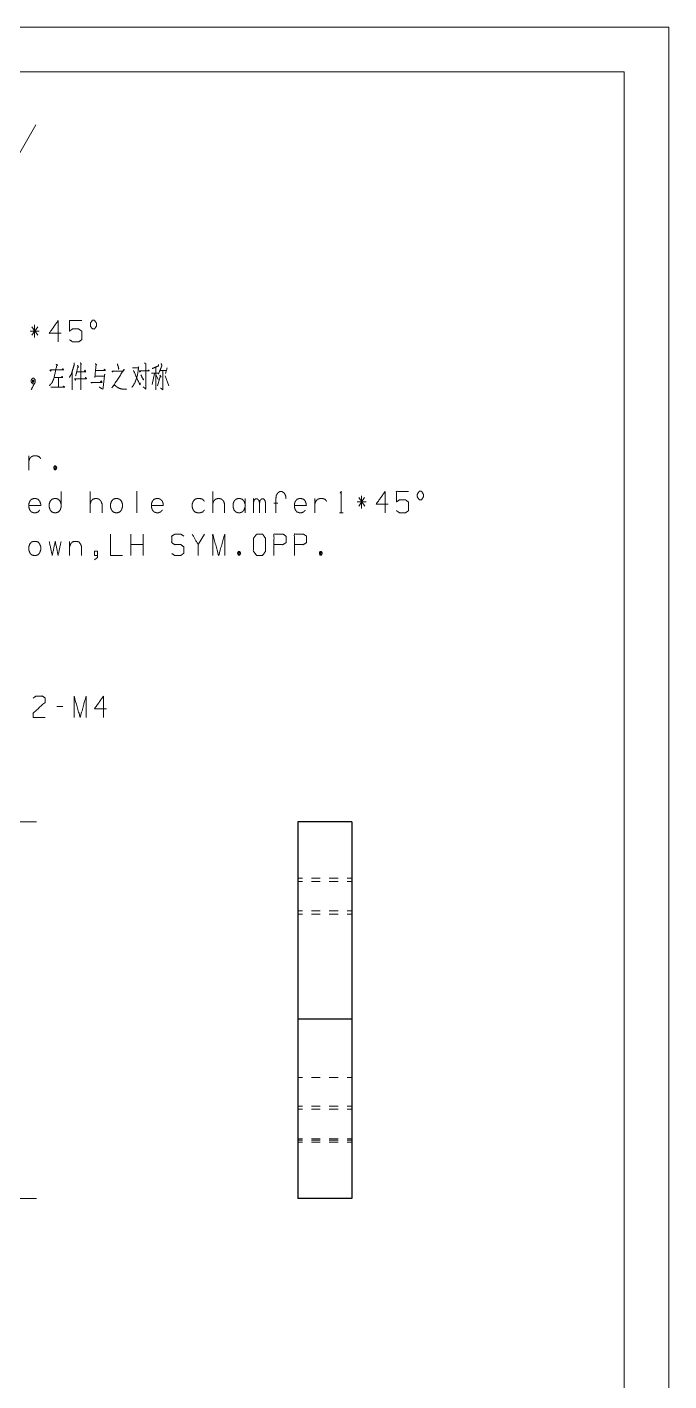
# Model space of a CAD drawing. Header units: millimetres. Extents: x 0 to 210, y 0 to 297.
# Drawn here: x 138.5 to 210, y 146.1 to 297 of the extents above; entities that cross this region are included whole.
import ezdxf

# ---------------------------------------------------------------- set-up
doc = ezdxf.new("R2010")
doc.units = ezdxf.units.MM
doc.layers.add('101', color=7, linetype='Continuous', true_color=0xffffff)

msp = doc.modelspace()

# ---------------------------------------------------------------- linework, layer by layer
at = {"layer": '101', "color": 133, "linetype": 'Continuous', "lineweight": 18}
for p, q in [((210, 297), (0, 297)), ((210, 0), (210, 297)), ((205, 292), (25, 292)), ((205, 5), (205, 292))]:
    msp.add_line(p, q, dxfattribs=at)
at = {"layer": '101', "color": 43, "linetype": 'Continuous', "lineweight": 18}
msp.add_line((134.86, 278.09), (139.47, 286.09), dxfattribs=at)
at = {"layer": '101', "color": 72, "linetype": 'Continuous', "lineweight": 18}
for p, q in [((139.85, 263.12), (138.84, 263.12)), ((139.02, 263.6), (139.69, 262.65)), ((139.67, 263.6), (139.02, 262.65)), ((139.33, 262.4), (139.33, 263.82)), ((143.53, 258.56), (143.53, 256.58)), ((150.24, 259.01), (150.91, 259.01)), ((152.36, 258.43), (153.12, 258.43)), ((152.69, 258.38), (152.43, 257.16)), ((152.83, 259.11), (152.83, 256.58)), ((152.87, 258.21), (153.08, 257.73)), ((153.35, 258.16), (153.03, 257.03)), ((153.26, 258.71), (154.04, 258.71)), ((153.28, 258.21), (153.42, 257.98)), ((153.86, 258.11), (154.27, 257.01)), ((154.11, 259.01), (153.93, 258.38)), ((138.68, 247.63), (138.68, 249.21)), ((141.54, 248.08), (141.7, 247.66)), ((145.51, 242.87), (145.51, 245.25)), ((150.73, 245.27), (150.73, 242.87)), ((159.17, 242.87), (159.17, 245.25)), ((175.44, 244.55), (176.11, 243.6)), ((176.09, 244.55), (175.44, 243.6)), ((175.76, 243.35), (175.76, 244.77)), ((162.77, 242.87), (162.77, 244.45)), ((163.72, 242.87), (163.72, 244.45)), ((166.42, 243.92), (166, 243.92)), ((170.55, 242.87), (170.55, 244.45)), ((176.27, 244.07), (175.26, 244.07)), ((173.29, 242.87), (173.71, 242.87)), ((150.06, 238.11), (150.06, 240.48)), ((151.41, 238.11), (151.41, 240.48)), ((158.24, 240.48), (157.56, 239.31)), ((143.23, 239.68), (143.23, 238.11)), ((151.41, 239.31), (150.06, 239.31)), ((162.03, 238.56), (162.19, 238.13)), ((171.13, 238.56), (171.29, 238.13)), ((142.46, 221.26), (141.79, 221.26))]:
    msp.add_line(p, q, dxfattribs=at)
at = {"layer": '101', "color": 22, "linetype": 'Continuous', "lineweight": 18}
for p, q in [((122.36, 208.43), (139.55, 208.43)), ((122.36, 166.43), (139.55, 166.43))]:
    msp.add_line(p, q, dxfattribs=at)
at = {"layer": '101', "color": 72, "linetype": 'Continuous', "lineweight": 25}
for p, q in [((168.66, 208.43), (168.66, 186.43)), ((174.66, 208.43), (168.66, 208.43)), ((174.66, 208.43), (174.66, 186.43)), ((168.66, 186.43), (168.66, 166.43)), ((174.66, 186.43), (168.66, 186.43)), ((174.66, 186.43), (174.66, 166.43)), ((174.66, 166.43), (168.66, 166.43))]:
    msp.add_line(p, q, dxfattribs=at)
at = {"layer": '101', "color": 53, "linetype": 'Continuous', "lineweight": 18}
for p, q in [((168.66, 202.13), (169.16, 202.13)), ((169.16, 201.78), (168.66, 201.78)), ((170.16, 202.13), (171.16, 202.13)), ((171.16, 201.78), (170.16, 201.78)), ((172.16, 202.13), (173.16, 202.13)), ((173.16, 201.78), (172.16, 201.78)), ((174.16, 202.13), (174.66, 202.13)), ((174.66, 201.78), (174.16, 201.78)), ((168.66, 198.48), (169.16, 198.48)), ((168.66, 198.13), (169.16, 198.13)), ((170.16, 198.48), (171.16, 198.48)), ((170.16, 198.13), (171.16, 198.13)), ((172.16, 198.48), (173.16, 198.48)), ((172.16, 198.13), (173.16, 198.13)), ((174.16, 198.48), (174.66, 198.48)), ((174.16, 198.13), (174.66, 198.13)), ((169.16, 179.93), (168.66, 179.93)), ((171.16, 179.93), (170.16, 179.93)), ((173.16, 179.93), (172.16, 179.93)), ((174.66, 179.93), (174.16, 179.93)), ((168.66, 176.73), (169.16, 176.73)), ((170.16, 176.73), (171.16, 176.73)), ((172.16, 176.73), (173.16, 176.73)), ((174.16, 176.73), (174.66, 176.73)), ((169.16, 176.38), (168.66, 176.38)), ((171.16, 176.38), (170.16, 176.38)), ((173.16, 176.38), (172.16, 176.38)), ((174.66, 176.38), (174.16, 176.38)), ((168.66, 173.08), (169.16, 173.08)), ((169.16, 172.93), (168.66, 172.93)), ((168.66, 172.73), (169.16, 172.73)), ((170.16, 173.08), (171.16, 173.08)), ((171.16, 172.93), (170.16, 172.93)), ((170.16, 172.73), (171.16, 172.73)), ((172.16, 173.08), (173.16, 173.08)), ((173.16, 172.93), (172.16, 172.93)), ((172.16, 172.73), (173.16, 172.73)), ((174.16, 173.08), (174.66, 173.08)), ((174.66, 172.93), (174.16, 172.93)), ((174.16, 172.73), (174.66, 172.73))]:
    msp.add_line(p, q, dxfattribs=at)
at = {"layer": '101', "color": 72, "linetype": 'Continuous', "lineweight": 18}
for points, knots in [([(142.3, 262.87), (140.96, 262.87), (141.96, 264.3), (141.96, 261.92)], [0, 0, 0.245868, 0.565294, 1, 1]), ([(143.22, 262.15), (143.55, 261.92), (144.24, 261.92), (144.58, 262.15), (144.58, 263.1), (144.24, 263.35), (143.55, 263.35), (143.22, 263.12), (143.22, 264.3), (144.58, 264.3)], [0, 0, 0.062228, 0.168343, 0.230571, 0.376815, 0.441266, 0.547381, 0.609609, 0.79049, 1, 1]), ([(145.77, 263.35), (146, 263.35), (146.22, 263.67), (146.22, 264), (146, 264.32), (145.77, 264.32), (145.54, 264), (145.54, 263.67), (145.77, 263.35)], [0, 0, 0.085681, 0.230397, 0.35158, 0.496296, 0.581977, 0.730397, 0.85158, 1, 1]), ([(143.73, 259.58), (143.76, 259.41), (143.52, 258.63), (143.43, 258.33), (143.32, 258.16), (143.2, 257.93)], [0, 0, 0.10108, 0.561691, 0.738768, 0.854621, 1, 1]), ([(144.42, 259.58), (144.56, 259.41), (144.49, 259.48), (144.49, 256.58)], [0, 0, 0.069696, 0.101623, 1, 1]), ([(151.58, 259.56), (151.72, 259.46), (151.72, 256.66), (151.42, 256.91)], [0, 0, 0.051482, 0.883808, 1, 1]), ([(141.72, 259.41), (141.88, 259.28), (141.82, 259.38), (141.47, 257.83), (141.26, 257.33), (140.97, 257.03)], [0, 0, 0.070723, 0.11029, 0.666028, 0.855885, 1, 1]), ([(141.2, 258.78), (141.12, 258.66), (141.01, 258.78), (142.58, 258.78), (142.46, 258.93), (142.37, 258.78)], [0, 0, 0.067777, 0.140353, 0.836827, 0.922918, 1, 1]), ([(141.59, 257.93), (142.46, 257.93), (142.39, 258.08), (142.28, 257.93), (141.98, 257.93), (141.98, 256.86), (141.13, 256.86), (142.71, 256.86), (142.55, 256.98), (142.46, 256.86)], [0, 0, 0.161342, 0.192234, 0.226457, 0.282433, 0.482694, 0.640743, 0.933793, 0.971482, 1, 1]), ([(144.1, 259.33), (144.22, 259.06), (144.15, 259.16), (143.9, 258.11)], [0, 0, 0.200661, 0.282158, 1, 1]), ([(144.03, 258.58), (145.02, 258.58), (144.95, 258.76), (144.86, 258.58)], [0, 0, 0.720073, 0.857377, 1, 1]), ([(146.09, 259.48), (146.25, 259.36), (146.18, 259.38), (146.04, 257.96), (146.06, 258.08), (147.12, 258.08), (147.14, 258.33), (146.94, 256.63), (146.52, 256.88)], [0, 0, 0.037813, 0.051828, 0.319485, 0.343081, 0.541303, 0.588146, 0.907967, 1, 1]), ([(146.15, 258.71), (147.22, 258.71), (147.12, 258.88), (147.05, 258.76)], [0, 0, 0.755869, 0.899323, 1, 1]), ([(148.09, 258.66), (148, 258.53), (147.96, 258.66), (149.24, 258.66), (149.31, 258.86), (148.19, 257.13), (147.91, 256.78), (148.21, 257.13), (148.46, 256.91), (148.81, 256.71), (149.22, 256.63), (149.55, 256.66)], [0, 0, 0.0246, 0.045474, 0.249975, 0.284064, 0.614003, 0.686314, 0.760443, 0.814187, 0.879455, 0.945885, 1, 1]), ([(148.55, 259.46), (148.71, 258.93), (148.72, 258.98), (148.65, 258.86)], [0, 0, 0.73613, 0.807297, 1, 1]), ([(150.93, 259.16), (150.8, 258.28), (150.77, 258.16), (150.7, 257.96), (150.65, 257.73), (150.56, 257.53), (150.49, 257.33), (150.4, 257.21), (150.31, 257.03), (150.17, 256.86)], [0, 0, 0.358969, 0.411733, 0.497897, 0.591805, 0.68062, 0.766791, 0.828974, 0.908608, 1, 1]), ([(150.35, 258.71), (151.07, 257.11), (151.09, 257.33)], [0, 0, 0.886138, 1, 1]), ([(151.14, 258.66), (151.05, 258.53), (151.02, 258.68), (152.1, 258.68), (152.01, 258.78), (151.94, 258.66)], [0, 0, 0.092084, 0.184789, 0.833346, 0.913616, 1, 1]), ([(151.18, 258.23), (151.44, 257.68), (151.49, 257.76)], [0, 0, 0.869244, 1, 1]), ([(153.12, 259.38), (153.12, 259.23), (152.43, 258.93)], [0, 0, 0.166345, 1, 1]), ([(153.42, 259.51), (153.51, 259.26), (153.12, 258.31)], [0, 0, 0.205279, 1, 1]), ([(153.63, 258.71), (153.63, 256.56), (153.35, 256.76)], [0, 0, 0.861249, 1, 1]), ([(139.25, 257.23), (139.1, 257.23), (138.95, 257.43), (138.95, 257.66), (139.1, 257.86), (139.25, 257.86), (139.4, 257.66), (139.4, 257.43), (138.95, 256.58)], [0, 0, 0.057345, 0.160981, 0.252233, 0.355875, 0.413221, 0.516866, 0.608117, 1, 1]), ([(139.25, 257.43), (139.25, 257.66), (139.1, 257.66)], [0, 0, 0.614087, 1, 1]), ([(139.1, 257.43), (139.25, 257.43), (139.1, 257.66), (139.1, 257.43)], [0, 0, 0.223681, 0.644065, 1, 1]), ([(143.9, 257.81), (143.87, 257.63), (143.78, 257.81), (145.11, 257.81), (145.02, 257.96), (144.98, 257.83)], [0, 0, 0.089077, 0.186894, 0.84831, 0.935179, 1, 1]), ([(145.77, 257.38), (145.69, 257.33), (145.6, 257.38), (146.84, 257.38), (146.75, 257.58), (146.64, 257.41)], [0, 0, 0.054486, 0.108972, 0.772869, 0.890202, 1, 1]), ([(138.68, 248.61), (138.79, 248.91), (138.98, 249.13), (139.23, 249.21), (139.56, 249.21), (139.81, 249.13), (140.01, 248.91)], [0, 0, 0.180186, 0.348583, 0.495005, 0.68518, 0.831607, 1, 1]), ([(141.54, 247.66), (141.7, 247.66), (141.79, 247.88), (141.7, 248.08), (141.54, 248.08), (141.45, 247.88), (141.54, 247.66), (141.7, 248.08)], [0, 0, 0.093976, 0.236787, 0.365958, 0.459933, 0.589104, 0.731915, 1, 1]), ([(142.28, 245.25), (142.28, 243.5), (142.18, 243.17), (141.98, 242.95), (141.73, 242.87), (141.5, 242.87), (141.26, 242.95), (141.06, 243.17), (140.96, 243.5), (140.96, 243.85), (141.06, 244.15), (141.26, 244.37), (141.5, 244.45), (141.73, 244.45), (141.98, 244.37), (142.18, 244.15), (142.28, 243.85)], [0, 0, 0.286729, 0.342738, 0.39146, 0.433825, 0.471472, 0.513838, 0.562559, 0.618569, 0.675916, 0.728049, 0.77677, 0.819135, 0.856782, 0.899146, 0.947867, 1, 1]), ([(166.21, 242.87), (166.21, 244.45), (166.26, 244.8), (166.42, 245.07), (166.63, 245.22), (166.9, 245.22), (167.13, 245.07), (167.29, 244.8), (167.34, 244.45)], [0, 0, 0.423648, 0.518871, 0.604326, 0.674201, 0.745514, 0.819322, 0.904778, 1, 1]), ([(173.36, 245.05), (173.5, 245.25), (173.5, 242.87)], [0, 0, 0.093493, 1, 1]), ([(178.72, 243.82), (177.38, 243.82), (178.39, 245.25), (178.39, 242.87)], [0, 0, 0.245868, 0.565295, 1, 1]), ([(179.64, 243.1), (179.97, 242.87), (180.66, 242.87), (181, 243.1), (181, 244.05), (180.66, 244.3), (179.97, 244.3), (179.64, 244.07), (179.64, 245.25), (181, 245.25)], [0, 0, 0.062229, 0.168345, 0.230571, 0.376815, 0.441265, 0.54738, 0.609609, 0.79049, 1, 1]), ([(182.2, 244.3), (182.43, 244.3), (182.64, 244.62), (182.64, 244.95), (182.43, 245.27), (182.2, 245.27), (181.97, 244.95), (181.97, 244.62), (182.2, 244.3)], [0, 0, 0.085681, 0.230397, 0.35158, 0.496296, 0.581977, 0.730397, 0.85158, 1, 1]), ([(139.9, 243.17), (139.71, 242.95), (139.46, 242.87), (139.23, 242.87), (138.98, 242.95), (138.79, 243.17), (138.68, 243.5), (138.68, 243.85), (138.79, 244.15), (138.98, 244.37), (139.23, 244.45), (139.46, 244.45), (139.71, 244.37), (139.9, 244.15), (140.01, 243.85), (140.01, 243.67), (138.68, 243.67)], [0, 0, 0.053946, 0.100857, 0.142542, 0.189451, 0.243398, 0.305416, 0.368915, 0.426639, 0.480587, 0.527495, 0.56918, 0.616089, 0.670036, 0.72776, 0.759508, 1, 1]), ([(145.51, 243.85), (145.62, 244.15), (145.81, 244.37), (146.06, 244.45), (146.29, 244.45), (146.53, 244.37), (146.73, 244.15), (146.84, 243.85), (146.84, 242.87)], [0, 0, 0.107748, 0.208447, 0.296006, 0.373819, 0.461377, 0.562077, 0.669826, 1, 1]), ([(147.89, 243.17), (148.09, 242.95), (148.33, 242.87), (148.56, 242.87), (148.81, 242.95), (149.01, 243.17), (149.11, 243.5), (149.11, 243.85), (149.01, 244.15), (148.81, 244.37), (148.56, 244.45), (148.33, 244.45), (148.09, 244.37), (147.89, 244.15), (147.79, 243.85), (147.79, 243.5), (147.89, 243.17)], [0, 0, 0.063224, 0.118199, 0.167052, 0.222027, 0.285251, 0.357933, 0.432351, 0.500001, 0.563225, 0.618199, 0.667052, 0.722026, 0.78525, 0.8529, 0.927318, 1, 1]), ([(153.56, 243.17), (153.36, 242.95), (153.12, 242.87), (152.89, 242.87), (152.64, 242.95), (152.45, 243.17), (152.34, 243.5), (152.34, 243.85), (152.45, 244.15), (152.64, 244.37), (152.89, 244.45), (153.12, 244.45), (153.36, 244.37), (153.56, 244.15), (153.66, 243.85), (153.66, 243.67), (152.34, 243.67)], [0, 0, 0.053948, 0.100856, 0.142542, 0.189452, 0.243398, 0.305416, 0.368915, 0.426639, 0.480586, 0.527495, 0.56918, 0.616088, 0.670036, 0.72776, 0.759508, 1, 1]), ([(158.24, 243.17), (158.04, 242.95), (157.79, 242.87), (157.44, 242.87), (157.19, 242.95), (157, 243.17), (156.89, 243.5), (156.89, 243.85), (157, 244.15), (157.19, 244.37), (157.44, 244.45), (157.79, 244.45), (158.04, 244.37), (158.24, 244.15)], [0, 0, 0.075459, 0.141072, 0.230777, 0.29639, 0.371849, 0.458595, 0.547413, 0.628154, 0.703613, 0.769224, 0.85893, 0.924541, 1, 1]), ([(159.17, 243.85), (159.27, 244.15), (159.47, 244.37), (159.72, 244.45), (159.95, 244.45), (160.19, 244.37), (160.39, 244.15), (160.49, 243.85), (160.49, 242.87)], [0, 0, 0.107749, 0.208449, 0.296007, 0.373818, 0.461376, 0.562076, 0.669825, 1, 1]), ([(162.77, 243.85), (162.66, 244.15), (162.47, 244.37), (162.22, 244.45), (161.99, 244.45), (161.75, 244.37), (161.55, 244.15), (161.44, 243.85), (161.44, 243.5), (161.55, 243.17), (161.75, 242.95), (161.99, 242.87), (162.22, 242.87), (162.47, 242.95), (162.66, 243.17), (162.77, 243.5)], [0, 0, 0.07309, 0.141395, 0.200791, 0.253572, 0.312966, 0.381273, 0.454362, 0.534764, 0.613289, 0.681596, 0.740991, 0.793772, 0.853169, 0.921475, 1, 1]), ([(163.72, 243.97), (163.77, 244.25), (163.95, 244.42), (164.15, 244.42), (164.32, 244.25), (164.39, 243.97), (164.39, 242.87)], [0, 0, 0.118879, 0.224456, 0.306984, 0.412558, 0.533084, 1, 1]), ([(164.39, 243.97), (164.45, 244.25), (164.62, 244.42), (164.83, 244.42), (164.99, 244.25), (165.06, 243.97), (165.06, 242.87)], [0, 0, 0.118605, 0.223939, 0.313761, 0.413912, 0.53416, 1, 1]), ([(169.49, 243.17), (169.3, 242.95), (169.05, 242.87), (168.82, 242.87), (168.57, 242.95), (168.38, 243.17), (168.27, 243.5), (168.27, 243.85), (168.38, 244.15), (168.57, 244.37), (168.82, 244.45), (169.05, 244.45), (169.3, 244.37), (169.49, 244.15), (169.6, 243.85), (169.6, 243.67), (168.27, 243.67)], [0, 0, 0.053947, 0.100856, 0.142543, 0.189452, 0.243399, 0.305416, 0.368915, 0.426639, 0.480586, 0.527494, 0.569181, 0.616089, 0.670036, 0.727761, 0.759508, 1, 1]), ([(170.55, 243.85), (170.66, 244.15), (170.85, 244.37), (171.1, 244.45), (171.43, 244.45), (171.68, 244.37), (171.88, 244.15)], [0, 0, 0.180187, 0.348583, 0.495006, 0.685181, 0.831603, 1, 1]), ([(147.79, 240.48), (147.79, 238.11), (149.13, 238.11)], [0, 0, 0.638734, 1, 1]), ([(154.6, 238.33), (154.93, 238.11), (155.62, 238.11), (155.96, 238.36), (155.96, 239.06), (155.62, 239.31), (154.95, 239.31), (154.6, 239.53), (154.6, 240.26), (154.95, 240.48), (155.62, 240.48), (155.96, 240.26)], [0, 0, 0.068036, 0.184054, 0.25452, 0.372334, 0.4428, 0.555844, 0.62637, 0.748394, 0.81892, 0.931964, 1, 1]), ([(157.56, 238.11), (157.56, 239.31), (156.89, 240.48)], [0, 0, 0.469961, 1, 1]), ([(159.17, 238.11), (159.17, 240.48), (159.84, 238.11), (160.51, 240.48), (160.51, 238.11)], [0, 0, 0.245192, 0.5, 0.754808, 1, 1]), ([(164.06, 238.11), (164.73, 238.11), (165.06, 238.58), (165.06, 240.01), (164.73, 240.48), (164.06, 240.48), (163.7, 240.01), (163.7, 238.58), (164.06, 238.11)], [0, 0, 0.102684, 0.19162, 0.409476, 0.498413, 0.601097, 0.69162, 0.909476, 1, 1]), ([(166, 238.11), (166, 240.48), (167.01, 240.48), (167.34, 240.26), (167.34, 239.53), (166.99, 239.31), (166, 239.31)], [0, 0, 0.401147, 0.571313, 0.639589, 0.762044, 0.832819, 1, 1]), ([(168.27, 238.11), (168.27, 240.48), (169.28, 240.48), (169.62, 240.26), (169.62, 239.53), (169.26, 239.31), (168.27, 239.31)], [0, 0, 0.401147, 0.571313, 0.639589, 0.762044, 0.832819, 1, 1]), ([(138.79, 238.41), (138.98, 238.18), (139.23, 238.11), (139.46, 238.11), (139.71, 238.18), (139.9, 238.41), (140.01, 238.73), (140.01, 239.08), (139.9, 239.38), (139.71, 239.61), (139.46, 239.68), (139.23, 239.68), (138.98, 239.61), (138.79, 239.38), (138.68, 239.08), (138.68, 238.73), (138.79, 238.41)], [0, 0, 0.063224, 0.118199, 0.167052, 0.222029, 0.285252, 0.357933, 0.432351, 0.500001, 0.563224, 0.6182, 0.667053, 0.722026, 0.78525, 0.852901, 0.927318, 1, 1]), ([(140.96, 239.68), (141.29, 238.11), (141.63, 239.68), (141.95, 238.11), (142.28, 239.68)], [0, 0, 0.25014, 0.500279, 0.74986, 1, 1]), ([(143.23, 239.08), (143.34, 239.38), (143.53, 239.61), (143.78, 239.68), (144.01, 239.68), (144.26, 239.61), (144.45, 239.38), (144.56, 239.08), (144.56, 238.11)], [0, 0, 0.107749, 0.208449, 0.296007, 0.373818, 0.461376, 0.562076, 0.669825, 1, 1]), ([(146.34, 238.11), (146, 238.11), (146, 238.58), (146.34, 238.58), (146.34, 237.88), (146, 237.63)], [0, 0, 0.148246, 0.357933, 0.506179, 0.815189, 1, 1]), ([(162.03, 238.13), (162.19, 238.13), (162.28, 238.36), (162.19, 238.56), (162.03, 238.56), (161.94, 238.36), (162.03, 238.13), (162.19, 238.56)], [0, 0, 0.093976, 0.236787, 0.365958, 0.459933, 0.589104, 0.731915, 1, 1]), ([(171.13, 238.13), (171.29, 238.13), (171.38, 238.36), (171.29, 238.56), (171.13, 238.56), (171.05, 238.36), (171.13, 238.13), (171.29, 238.56)], [0, 0, 0.093981, 0.236788, 0.365956, 0.459936, 0.589106, 0.731916, 1, 1]), ([(139.18, 222.21), (139.49, 222.44), (140.18, 222.44), (140.52, 222.21), (140.52, 221.74), (139.16, 220.54), (139.18, 220.06), (140.52, 220.06)], [0, 0, 0.069692, 0.192977, 0.265273, 0.350228, 0.674739, 0.759753, 1, 1]), ([(143.73, 220.06), (143.73, 222.44), (144.4, 220.06), (145.07, 222.44), (145.07, 220.06)], [0, 0, 0.245192, 0.5, 0.754808, 1, 1]), ([(147.35, 221.01), (146, 221.01), (147.01, 222.44), (147.01, 220.06)], [0, 0, 0.245868, 0.565294, 1, 1])]:
    msp.add_open_spline(points, degree=1, knots=knots, dxfattribs=at)

doc.saveas('drawing.dxf')
